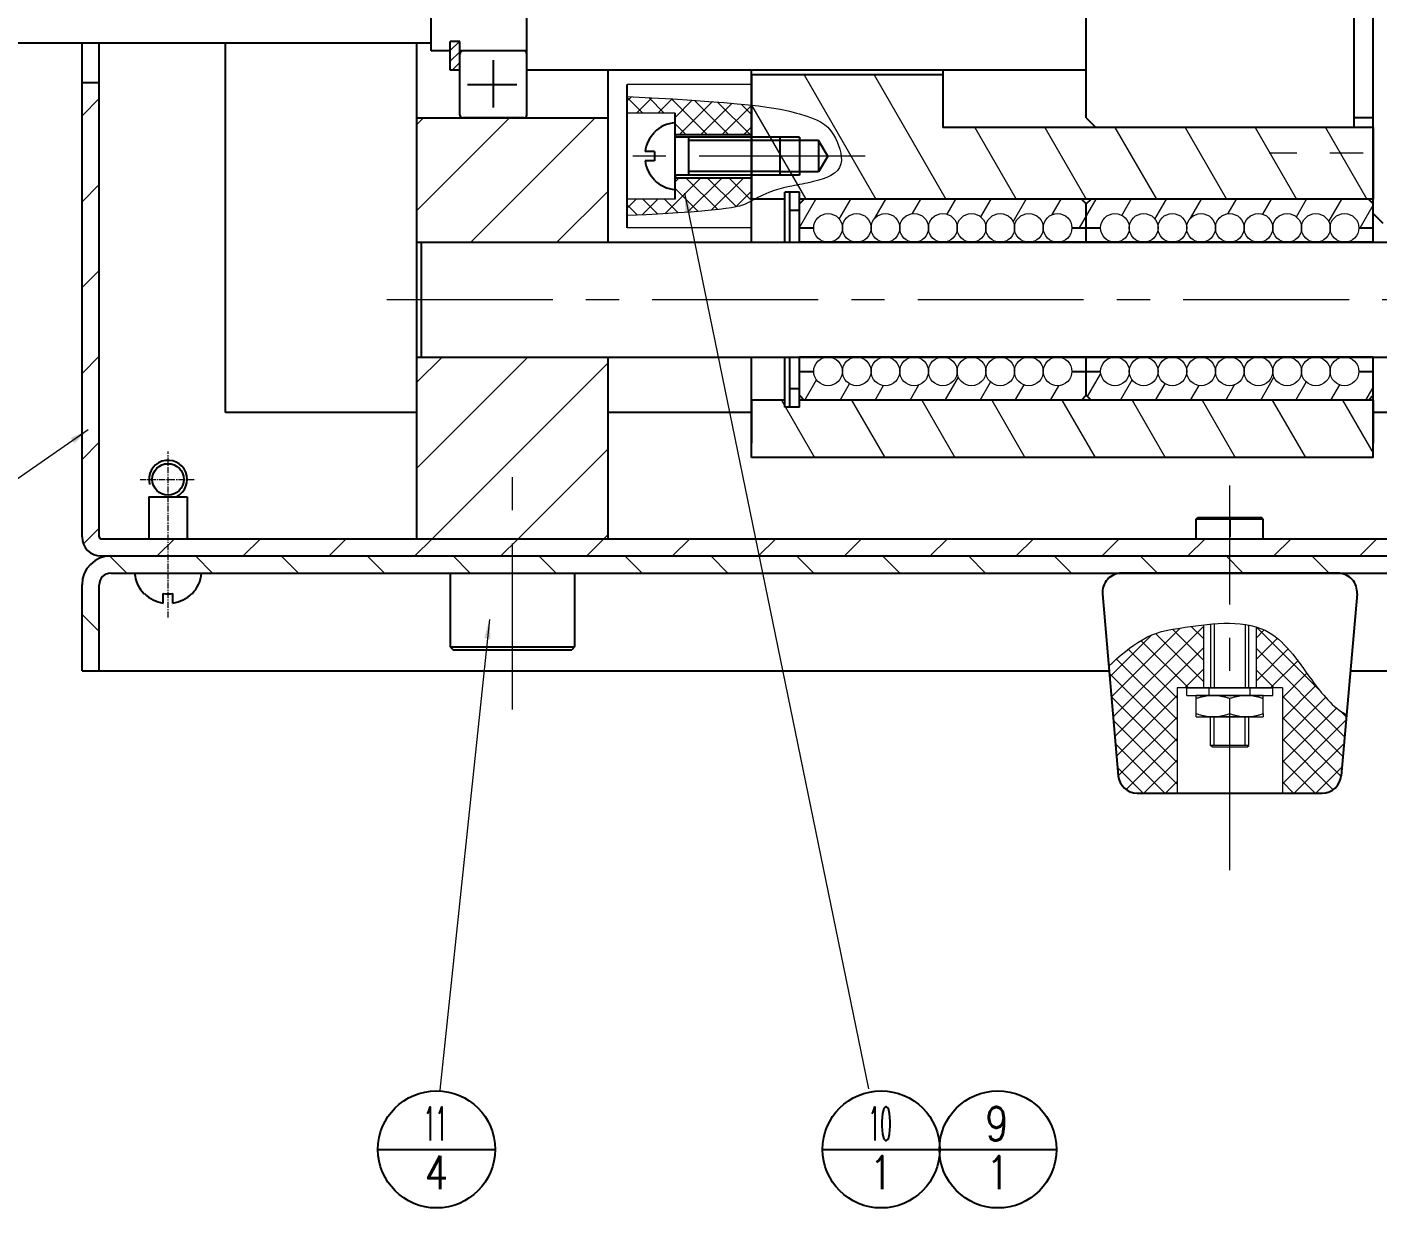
# Model space of a CAD drawing. Header units: millimetres. Extents: x 348 to 7549, y -2121 to -1262.
# Drawn here: x 559 to 700.2, y -1631.3 to -1507.9 of the extents above; entities that cross this region are included whole.
import ezdxf
from ezdxf.enums import TextEntityAlignment as Align

# ---------------------------------------------------------------- set-up
doc = ezdxf.new("R2010")
doc.units = ezdxf.units.MM
doc.header["$LTSCALE"] = 46.255
for name, pattern in [('CENTER', [0.6, 0.375, -0.075, 0.075, -0.075]), ('HIDDEN', [0.2, 0.1, -0.1]), ('HIDDENX2', [0.75, 0.5, -0.25])]:
    doc.linetypes.add(name, pattern=pattern)
doc.layers.get('0').update_dxf_attribs({"linetype": 'CONTINUOUS'})
for name, color, linetype in [('02___PRT_ALL_AXES', 7, 'CONTINUOUS'), ('3_ALL_AXES', 7, 'CONTINUOUS'), ('7_ALL_FEATURES', 7, 'CONTINUOUS'), ('DEFAULT_2', 8, 'HIDDEN')]:
    doc.layers.add(name, color=color, linetype=linetype)
for name, color, linetype, lineweight in [('dim', 82, 'CONTINUOUS', 9), ('中心线', 2, 'CENTER', 13), ('剖面线', 4, 'CONTINUOUS', 13), ('粗实线', 7, 'CONTINUOUS', 20), ('细实线', 20, 'CONTINUOUS', 13), ('虚线', 8, 'HIDDENX2', 13)]:
    doc.layers.add(name, color=color, linetype=linetype, lineweight=lineweight)
doc.styles.add('ROMANC', font='romanc.shx', dxfattribs={"bigfont": 'gbcbig.shx'})
doc.styles.get("Standard").update_dxf_attribs({"font": 'txt', "width": 0.85, "bigfont": 'gbcbig.shx'})
doc.dimstyles.new('YanXiu', dxfattribs={"dimtxt": 2.5, "dimasz": 2.2, "dimexe": 0.66, "dimexo": 0.66, "dimgap": 0.66, "dimtad": 0, "dimtoh": 1, "dimdsep": 46, "dimtxsty": 'ROMANC', "dimcen": 0, "dimclrd": 256, "dimclre": 131, "dimclrt": 42, "dimazin": 2, "dimtfac": 1, "dimtofl": 0, "dimtmove": 0, "dimatfit": 3, "dimfxl": 1, "dimlwd": 5, "dimlwe": 5, "dimarcsym": 0})
pattern_1 = [(45, (-2663.8246, -1387.07), (-4.490128, 4.490128), [])]

msp = doc.modelspace()

# ---------------------------------------------------------------- hatches: boundary and pattern name
at = {"layer": '剖面线'}
h = msp.add_hatch(dxfattribs=at)
h.set_pattern_fill('LINE', color=256, scale=2, angle=45, style=0)
h.set_pattern_definition(pattern_1)
edge = h.paths.add_edge_path()
edge.add_spline(control_points=[(566.69165, -1404.96707), (566.69051, -1404.96718), (566.68783, -1404.96746), (566.68361, -1404.96799), (566.67899, -1404.96868), (566.67436, -1404.96948), (566.66971, -1404.9704), (566.66505, -1404.97143), (566.66038, -1404.97259), (566.65583, -1404.97383), (566.65284, -1404.97473), (566.65139, -1404.97517)], knot_values=[0.253872216, 0.253872216, 0.253872216, 0.253872216, 0.257320241, 0.261952689, 0.266621529, 0.271325905, 0.276064908, 0.280837577, 0.285642898, 0.290479808, 0.295009324, 0.295009324, 0.295009324, 0.295009324], degree=3, periodic=0)
edge.add_arc((566.71077, -1405.16616), 0.2, 90, 107.2690856, ccw=False)
edge.add_line((566.71077, -1404.96616), (789.73113, -1404.96616))
edge.add_line((789.73113, -1404.96616), (789.73113, -1403.16616))
edge.add_line((789.73113, -1403.16616), (566.71077, -1403.16616))
edge.add_arc((566.71077, -1405.16616), 2, 90, 180)
edge.add_line((564.71077, -1405.16616), (564.71077, -1498.66616))
edge.add_line((564.71077, -1498.66616), (566.51077, -1498.66616))
edge.add_line((566.51077, -1498.66616), (566.51077, -1405.01108))
edge = h.paths.add_edge_path()
edge.add_line((566.51077, -1513.66616), (564.71077, -1513.66616))
edge.add_line((564.71077, -1513.66616), (564.71077, -1561.16616))
edge.add_arc((566.71077, -1561.16616), 2, 180, 270)
edge.add_line((566.71077, -1563.16616), (573.71077, -1563.16616))
edge.add_line((573.71077, -1563.16616), (573.71077, -1561.36616))
edge.add_line((573.71077, -1561.36616), (566.55539, -1561.36616))
edge.add_spline(control_points=[(566.51157, -1561.18412), (566.51157, -1561.18412), (566.51171, -1561.18565), (566.51202, -1561.18872), (566.5126, -1561.19331), (566.51329, -1561.19793), (566.51409, -1561.20257), (566.51501, -1561.20722), (566.51604, -1561.21187), (566.51719, -1561.21654), (566.51843, -1561.22105), (566.51931, -1561.224), (566.51974, -1561.2254)], knot_values=[0.017986214, 0.017986214, 0.017986214, 0.017986214, 0.017994779, 0.02259003, 0.027222478, 0.031891319, 0.036595694, 0.041334697, 0.046107366, 0.050912687, 0.055749597, 0.060146177, 0.060146177, 0.060146177, 0.060146177], degree=3, periodic=0)
edge.add_arc((566.71077, -1561.16616), 0.2, 180, 197.2310018, ccw=False)
edge.add_line((566.51077, -1561.16616), (566.51077, -1513.66616))
h.paths.add_polyline_path([(767.71077, -1561.36616), (573.71077, -1561.36616), (573.71077, -1563.16616), (767.71077, -1563.16616)])
h.paths.add_polyline_path([(789.73113, -1561.36616), (767.71077, -1561.36616), (767.71077, -1563.16616), (789.73113, -1563.16616)])
edge = h.paths.add_edge_path()
edge.add_line((801.96338, -1561.36616), (801.96338, -1563.16616))
edge.add_line((801.96338, -1563.16616), (891.09854, -1563.16616))
edge.add_arc((891.09854, -1561.16616), 2, 270, 360)
edge.add_line((893.09854, -1561.16616), (893.09854, -1498.16616))
edge.add_line((893.09854, -1498.16616), (891.29854, -1498.16616))
edge.add_line((891.29854, -1498.16616), (891.29854, -1561.22195))
edge.add_spline(control_points=[(891.25373, -1561.29233), (891.25376, -1561.29229), (891.25487, -1561.29092), (891.25703, -1561.28819), (891.26012, -1561.28406), (891.2631, -1561.27987), (891.26596, -1561.27562), (891.2687, -1561.2713), (891.27132, -1561.26693), (891.27299, -1561.26399), (891.27381, -1561.26251)], knot_values=[0.10052688, 0.10052688, 0.10052688, 0.10052688, 0.100666818, 0.105826766, 0.110978112, 0.116119176, 0.121248294, 0.126363827, 0.131464165, 0.136523979, 0.136523979, 0.136523979, 0.136523979], degree=3, periodic=0)
edge.add_arc((891.09854, -1561.16616), 0.2, 270, 331.20048, ccw=False)
edge.add_line((891.09854, -1561.36616), (801.96338, -1561.36616))
h.paths.add_polyline_path([(893.09854, -1446.66616), (891.29854, -1446.66616), (891.29854, -1478.16616), (893.09854, -1478.16616)])
edge = h.paths.add_edge_path()
edge.add_line((891.09854, -1403.16616), (801.96338, -1403.16616))
edge.add_line((801.96338, -1403.16616), (801.96338, -1404.96616))
edge.add_line((801.96338, -1404.96616), (891.15471, -1404.96616))
edge.add_spline(control_points=[(891.22555, -1405.01166), (891.22523, -1405.0114), (891.22359, -1405.01006), (891.22057, -1405.00767), (891.21645, -1405.00458), (891.21226, -1405.00161), (891.208, -1404.99874), (891.20368, -1404.996), (891.19949, -1404.99348), (891.19672, -1404.99191), (891.19542, -1404.99119)], knot_values=[0.176545427, 0.176545427, 0.176545427, 0.176545427, 0.177767288, 0.182927236, 0.188078582, 0.193219646, 0.198348763, 0.203464297, 0.208564634, 0.21302454, 0.21302454, 0.21302454, 0.21302454], degree=3, periodic=0)
edge.add_arc((891.09854, -1405.16616), 0.2, 0, 61.0286142, ccw=False)
edge.add_line((891.29854, -1405.16616), (891.29854, -1439.66616))
edge.add_line((891.29854, -1439.66616), (893.09854, -1439.66616))
edge.add_line((893.09854, -1439.66616), (893.09854, -1405.16616))
edge.add_arc((891.09854, -1405.16616), 2, 0, 90)
h = msp.add_hatch(dxfattribs=at)
h.set_pattern_fill('LINE', color=256, scale=2, angle=45, style=0)
h.set_pattern_definition(pattern_1)
h.paths.add_polyline_path([(619.71077, -1461.36616), (599.71077, -1461.36616), (599.71077, -1470.36616), (619.71077, -1470.36616)])
h.paths.add_polyline_path([(619.71077, -1482.36616), (599.71077, -1482.36616), (599.71077, -1495.36616), (619.71077, -1495.36616)])
h.paths.add_polyline_path([(619.71077, -1517.36616), (599.71077, -1517.36616), (599.71077, -1530.36616), (619.71077, -1530.36616)])
h.paths.add_polyline_path([(619.71077, -1542.36616), (599.71077, -1542.36616), (599.71077, -1561.36616), (619.71077, -1561.36616)])
h = msp.add_hatch(dxfattribs=at)
h.set_pattern_fill('LINE', color=256, angle=60, style=0)
h.set_pattern_definition([(60, (-2651.3246, -1387.0697), (-2.7496307, 1.5875), [])])
h.paths.add_polyline_path([(669.71077, -1466.36616), (669.21077, -1465.86616), (640.21076, -1465.86616), (639.71077, -1466.36616), (639.71077, -1468.86616), (641.21077, -1468.86616, -1), (644.21077, -1468.86616, -1), (647.21077, -1468.86616, -1), (650.21077, -1468.86616, -1), (653.21077, -1468.86616, -1), (656.21077, -1468.86616, -1), (659.21077, -1468.86616, -1), (662.21077, -1468.86616, -1), (665.21077, -1468.86616, -1), (668.21077, -1468.86616), (669.71077, -1468.86616)])
h.paths.add_polyline_path([(699.71077, -1466.36616), (699.21077, -1465.86616), (670.21076, -1465.86616), (669.71077, -1466.36616), (669.71077, -1468.86616), (671.21077, -1468.86616, -1), (674.21077, -1468.86616, -1), (677.21077, -1468.86616, -1), (680.21077, -1468.86616, -1), (683.21077, -1468.86616, -1), (686.21077, -1468.86616, -1), (689.21077, -1468.86616, -1), (692.21077, -1468.86616, -1), (695.21077, -1468.86616, -1), (698.21077, -1468.86616), (699.71077, -1468.86616)])
h.paths.add_polyline_path([(669.71077, -1483.86616), (668.21077, -1483.86616, -1), (665.21077, -1483.86616, -1), (662.21077, -1483.86616, -1), (659.21077, -1483.86616, -1), (656.21077, -1483.86616, -1), (653.21077, -1483.86616, -1), (650.21077, -1483.86616, -1), (647.21077, -1483.86616, -1), (644.21077, -1483.86616, -1), (641.21077, -1483.86616), (639.71077, -1483.86616), (639.71077, -1486.36616), (640.21076, -1486.86616), (669.21077, -1486.86616), (669.71077, -1486.36616)])
h.paths.add_polyline_path([(699.71077, -1485.36617), (699.71077, -1483.86616), (698.21077, -1483.86616, -1), (695.21077, -1483.86616, -1), (692.21077, -1483.86616, -1), (689.21077, -1483.86616, -1), (686.21077, -1483.86616, -1), (683.21077, -1483.86616, -1), (680.21077, -1483.86616, -1), (677.21077, -1483.86616, -1), (674.21077, -1483.86616, -1), (671.21077, -1483.86616), (669.71077, -1483.86616), (669.71077, -1486.36616), (670.21076, -1486.86616), (699.21077, -1486.86616), (699.71077, -1486.36616)])
h.paths.add_polyline_path([(669.71077, -1526.36616), (669.21077, -1525.86616), (640.21076, -1525.86616), (639.71077, -1526.36616), (639.71077, -1528.86616), (641.21077, -1528.86616, -1), (644.21077, -1528.86616, -1), (647.21077, -1528.86616, -1), (650.21077, -1528.86616, -1), (653.21077, -1528.86616, -1), (656.21077, -1528.86616, -1), (659.21077, -1528.86616, -1), (662.21077, -1528.86616, -1), (665.21077, -1528.86616, -1), (668.21077, -1528.86616), (669.71077, -1528.86616)])
h.paths.add_polyline_path([(699.71077, -1526.36616), (699.21077, -1525.86616), (670.21076, -1525.86616), (669.71077, -1526.36616), (669.71077, -1528.86616), (671.21077, -1528.86616, -1), (674.21077, -1528.86616, -1), (677.21077, -1528.86616, -1), (680.21077, -1528.86616, -1), (683.21077, -1528.86616, -1), (686.21077, -1528.86616, -1), (689.21077, -1528.86616, -1), (692.21077, -1528.86616, -1), (695.21077, -1528.86616, -1), (698.21077, -1528.86616), (699.71077, -1528.86616)])
h.paths.add_polyline_path([(669.71077, -1543.86616), (668.21077, -1543.86616, -1), (665.21077, -1543.86616, -1), (662.21077, -1543.86616, -1), (659.21077, -1543.86616, -1), (656.21077, -1543.86616, -1), (653.21077, -1543.86616, -1), (650.21077, -1543.86616, -1), (647.21077, -1543.86616, -1), (644.21077, -1543.86616, -1), (641.21077, -1543.86616), (639.71077, -1543.86616), (639.71077, -1546.36616), (640.21076, -1546.86616), (669.21077, -1546.86616), (669.71077, -1546.36616)])
h.paths.add_polyline_path([(699.71077, -1543.86616), (698.21077, -1543.86616, -1), (695.21077, -1543.86616, -1), (692.21077, -1543.86616, -1), (689.21077, -1543.86616, -1), (686.21077, -1543.86616, -1), (683.21077, -1543.86616, -1), (680.21077, -1543.86616, -1), (677.21077, -1543.86616, -1), (674.21077, -1543.86616, -1), (671.21077, -1543.86616), (669.71077, -1543.86616), (669.71077, -1546.36616), (670.21076, -1546.86616), (699.21077, -1546.86616), (699.71077, -1546.36616)])
h = msp.add_hatch(dxfattribs=at)
h.set_pattern_fill('LINE', color=256, scale=0.25, angle=45, style=0)
h.set_pattern_definition([(45, (-2665.82456, -1387.06975), (-0.561266, 0.561266), [])])
h.paths.add_polyline_path([(603.21077, -1503.36616), (604.21077, -1503.36616), (604.21077, -1500.36616), (603.21077, -1500.36616)])
h.paths.add_polyline_path([(604.21077, -1509.36616), (603.21077, -1509.36616), (603.21077, -1512.36616), (604.21077, -1512.36616)])
h = msp.add_hatch(dxfattribs=at)
h.set_pattern_fill('NET', color=256, scale=0.5, angle=45, style=0)
edge = h.paths.add_edge_path()
edge.add_spline(control_points=[(634.71077, -1516.0351), (632.13238, -1515.75095), (628.14954, -1515.44689), (621.71077, -1515.13486)], knot_values=[2.290387866, 2.290387866, 2.290387866, 2.290387866, 4.406960638, 4.406960638, 4.406960638, 4.406960638], degree=3, periodic=0)
edge.add_line((621.71077, -1515.13486), (621.71077, -1516.86616))
edge.add_line((621.71077, -1516.86616), (626.71077, -1516.86616))
edge.add_line((626.71077, -1516.86616), (626.71077, -1519.11616))
edge.add_line((626.71077, -1519.11616), (634.71077, -1519.11616))
edge.add_line((634.71077, -1519.11616), (634.71077, -1516.0351))
edge = h.paths.add_edge_path()
edge.add_line((634.71077, -1523.61616), (626.72613, -1523.61616))
edge.add_line((626.72613, -1523.61616), (626.71077, -1523.63152))
edge.add_line((626.71077, -1523.63152), (626.71077, -1525.86616))
edge.add_line((626.71077, -1525.86616), (621.71077, -1525.86616))
edge.add_line((621.71077, -1525.86616), (621.71077, -1527.58152))
edge.add_spline(control_points=[(621.71077, -1527.58152), (632.93681, -1527.08716), (633.85071, -1526.51974), (634.63093, -1526.0849), (634.71077, -1526.04102)], knot_values=[26.426511197, 26.426511197, 26.426511197, 26.426511197, 27.555206296, 27.686366845, 27.686366845, 27.686366845, 27.686366845], degree=3, periodic=0)
edge.add_line((634.71077, -1526.04102), (634.71077, -1523.61616))
h = msp.add_hatch(dxfattribs=at)
h.set_pattern_fill('LINE', color=256, scale=2, angle=315, style=0)
h.set_pattern_definition([(315, (-2617.281, -1413.6385), (4.490128, 4.490128), [])])
h.paths.add_polyline_path([(789.73113, -1563.16616), (567.71077, -1563.16616, 0.414213562), (564.71077, -1566.16616), (564.71077, -1575.16616), (566.51077, -1575.16616), (566.51077, -1566.16616, -0.414213562), (567.71077, -1564.96616), (789.73113, -1564.96616)])
h = msp.add_hatch(dxfattribs=at)
h.set_pattern_fill('NET', color=256, scale=0.5, angle=45, style=0)
h.set_pattern_definition([(45, (-2663.8246, -1387.0697), (-1.122532, 1.122532), []), (135, (-2663.8246, -1387.0697), (-1.122532, -1.122532), [])])
edge = h.paths.add_edge_path()
edge.add_spline(control_points=[(681.96077, -1570.36362), (681.11786, -1570.4601), (678.85949, -1570.80414), (676.14481, -1571.21267), (673.1878, -1573.59581), (672.05678, -1574.69536)], knot_values=[7.372168118, 7.372168118, 7.372168118, 7.372168118, 9.793278137, 13.995966974, 17.04122927, 17.04122927, 17.04122927, 17.04122927], degree=3, periodic=0)
edge.add_line((672.05678, -1574.69536), (673.05192, -1586.13942))
edge.add_arc((675.0444, -1585.96616), 2, 184.9697407, 270)
edge.add_line((675.0444, -1587.96616), (679.21077, -1587.96616))
edge.add_line((679.21077, -1587.96616), (679.21077, -1576.96616))
edge.add_line((679.21077, -1576.96616), (681.96077, -1576.96616))
edge.add_line((681.96077, -1576.96616), (681.96077, -1570.36362))
edge = h.paths.add_edge_path()
edge.add_spline(control_points=[(696.9244, -1579.75941), (695.5224, -1579.0428), (692.63753, -1575.44564), (690.20649, -1571.59343), (687.78902, -1570.67237), (687.46077, -1570.57416)], knot_values=[22.438540264, 22.438540264, 22.438540264, 22.438540264, 27.327363404, 34.444068535, 35.514411348, 35.514411348, 35.514411348, 35.514411348], degree=3, periodic=0)
edge.add_line((687.46077, -1570.57416), (687.46077, -1576.96616))
edge.add_line((687.46077, -1576.96616), (689.21077, -1576.96616))
edge.add_line((689.21077, -1576.96616), (690.21077, -1576.96616))
edge.add_line((690.21077, -1576.96616), (690.21077, -1587.96616))
edge.add_line((690.21077, -1587.96616), (694.37713, -1587.96616))
edge.add_arc((694.37713, -1585.96616), 2, 270, 355.0302593)
edge.add_line((696.36961, -1586.13942), (696.9244, -1579.75941))

# ---------------------------------------------------------------- linework, layer by layer
at = {"color": 7, "linetype": 'Continuous'}
for p, q in [((699.71077, -1526.36616), (699.71077, -1485.36617)), ((697.71077, -1518.36616), (697.71077, -1494.36616)), ((611.21077, -1517.06616), (611.21077, -1495.66616)), ((669.71077, -1517.36616), (669.71077, -1495.36616)), ((601.21077, -1510.36616), (601.21077, -1502.36616)), ((601.21077, -1509.56616), (543.21077, -1509.56616)), ((601.21077, -1509.56616), (545.21077, -1509.56616)), ((564.71077, -1561.16616), (564.71077, -1509.56616)), ((566.51077, -1561.16616), (566.51077, -1509.56616)), ((579.71077, -1548.16616), (579.71077, -1509.56616)), ((599.71077, -1561.36616), (599.71077, -1509.56616)), ((603.21077, -1512.36616), (603.21077, -1509.36616)), ((604.21077, -1509.36616), (603.21077, -1509.36616)), ((603.21077, -1512.36616), (603.21077, -1509.36616)), ((604.21077, -1509.36616), (603.21077, -1509.36616)), ((604.21077, -1512.36616), (604.21077, -1509.36616)), ((604.21077, -1517.06616), (604.21077, -1509.36616)), ((603.21077, -1510.36616), (601.21077, -1510.36616)), ((604.21077, -1510.36616), (604.21077, -1510.16616)), ((611.21077, -1510.36616), (604.21077, -1510.36616)), ((611.21077, -1510.36616), (604.21077, -1510.36616)), ((604.21077, -1512.88616), (604.21077, -1510.66616)), ((610.91077, -1510.36616), (604.51077, -1510.36616)), ((607.71077, -1511.3387), (607.71077, -1516.27087)), ((611.21077, -1512.36616), (611.21077, -1510.36616)), ((611.21077, -1512.88616), (611.21077, -1510.66616)), ((604.21077, -1512.36616), (603.21077, -1512.36616)), ((604.21077, -1512.36616), (603.21077, -1512.36616)), ((669.71077, -1512.36616), (611.21077, -1512.36616)), ((657.21077, -1512.36616), (613.21077, -1512.36616)), ((619.71077, -1530.36616), (619.71077, -1512.36616)), ((634.71077, -1530.36616), (634.71077, -1512.36616)), ((654.71077, -1512.36616), (654.71077, -1518.36616)), ((564.71077, -1561.16616), (564.71077, -1513.66616)), ((564.71077, -1513.66616), (566.51077, -1513.66616)), ((564.71077, -1513.66616), (566.51077, -1513.66616)), ((566.51077, -1561.16616), (566.51077, -1513.66616)), ((605.03232, -1513.86616), (610.17971, -1513.86616)), ((621.71077, -1528.86616), (621.71077, -1513.86616)), ((634.71077, -1512.86616), (634.71077, -1525.86616)), ((654.71077, -1512.86616), (634.71077, -1512.86616)), ((654.71077, -1512.86616), (634.71077, -1512.86616)), ((654.71077, -1512.86616), (654.71077, -1518.36616)), ((604.21077, -1517.06616), (604.21077, -1514.84616)), ((611.21077, -1517.06616), (611.21077, -1514.84616)), ((626.71077, -1525.86616), (626.71077, -1516.86616)), ((599.71077, -1530.36616), (599.71077, -1517.36616)), ((599.71077, -1517.36616), (619.71077, -1517.36616)), ((599.71077, -1517.36616), (619.71077, -1517.36616)), ((610.91077, -1517.36616), (604.51077, -1517.36616)), ((619.71077, -1530.36616), (619.71077, -1517.36616)), ((699.71077, -1518.36616), (654.71077, -1518.36616)), ((699.71077, -1518.36616), (654.71077, -1518.36616)), ((669.71077, -1517.36616), (670.71076, -1518.36616)), ((669.71077, -1517.36616), (670.71076, -1518.36616)), ((697.71077, -1518.36616), (670.71076, -1518.36616)), ((699.71077, -1517.36616), (697.71077, -1517.36616)), ((699.71077, -1517.36616), (697.71077, -1517.36616)), ((699.71077, -1518.36616), (699.71077, -1525.86616)), ((626.71077, -1519.11616), (631.21077, -1519.11616)), ((626.71077, -1519.11616), (634.71077, -1519.11616)), ((636.71077, -1519.36616), (626.91077, -1519.36616)), ((637.71077, -1519.36616), (626.91077, -1519.36616)), ((628.11077, -1519.36616), (628.11077, -1523.36616)), ((637.71077, -1523.36616), (637.71077, -1519.36616)), ((641.71077, -1519.71616), (637.71077, -1519.71616)), ((641.71077, -1519.71616), (637.71077, -1519.71616)), ((639.71077, -1519.36616), (639.71077, -1523.36616)), ((642.70219, -1521.36616), (641.71077, -1519.71616)), ((641.71077, -1519.71616), (641.71077, -1523.01616)), ((642.70219, -1521.36616), (641.71077, -1519.71616)), ((642.70219, -1521.36616), (641.71077, -1523.01616)), ((642.70219, -1521.36616), (641.71077, -1523.01616)), ((626.71077, -1523.61616), (631.21077, -1523.61616)), ((626.71077, -1523.61616), (634.71077, -1523.61616)), ((636.71077, -1523.36616), (626.91077, -1523.36616)), ((637.71077, -1523.36616), (626.91077, -1523.36616)), ((641.71077, -1523.01616), (637.71077, -1523.01616)), ((641.71077, -1523.01616), (637.71077, -1523.01616)), ((639.71077, -1525.11616), (638.21077, -1525.11616)), ((638.21077, -1525.86616), (638.21077, -1525.11616)), ((638.21077, -1530.36616), (638.21077, -1525.11616)), ((639.71077, -1525.11616), (638.21077, -1525.11616)), ((638.71077, -1527.03543), (638.71077, -1525.11616)), ((639.71077, -1525.11616), (638.71077, -1525.11616)), ((638.71077, -1530.36616), (638.71077, -1525.11616)), ((639.71077, -1527.03543), (639.71077, -1525.11616)), ((639.71077, -1525.86616), (639.71077, -1525.11616)), ((639.71077, -1530.36616), (639.71077, -1525.11616)), ((638.21077, -1525.86616), (634.71077, -1525.86616)), ((638.21077, -1525.86616), (634.71077, -1525.86616)), ((639.71077, -1526.36616), (640.21076, -1525.86616)), ((699.71077, -1525.86616), (639.71077, -1525.86616)), ((639.71077, -1526.36616), (640.21076, -1525.86616)), ((699.71077, -1525.86616), (639.71077, -1525.86616)), ((639.71077, -1530.36616), (639.71077, -1526.36616)), ((639.71077, -1530.36616), (639.71077, -1526.36616)), ((669.21077, -1525.86616), (640.21076, -1525.86616)), ((669.71077, -1526.36616), (669.21077, -1525.86616)), ((669.71077, -1526.36616), (669.21077, -1525.86616)), ((669.71077, -1526.36616), (670.21076, -1525.86616)), ((669.71077, -1526.36616), (670.21076, -1525.86616)), ((669.71077, -1530.36616), (669.71077, -1526.36616)), ((669.71077, -1530.36616), (669.71077, -1526.36616)), ((669.71077, -1530.36616), (669.71077, -1526.36616)), ((699.21077, -1525.86616), (670.21076, -1525.86616)), ((699.71077, -1526.36616), (699.21077, -1525.86616)), ((699.71077, -1526.36616), (699.21077, -1525.86616)), ((699.71077, -1530.36616), (699.71077, -1526.36616)), ((639.71077, -1527.03543), (638.71077, -1527.03543)), ((639.71077, -1527.03543), (638.71077, -1527.03543)), ((699.71077, -1527.36615), (700.71078, -1528.36616)), ((699.71077, -1527.36615), (700.71078, -1528.36616)), ((639.71077, -1528.86616), (641.21077, -1528.86616)), ((668.21077, -1528.86616), (671.21077, -1528.86616)), ((698.21077, -1528.86616), (699.71077, -1528.86616)), ((599.71077, -1530.36616), (619.71077, -1530.36616)), ((599.71077, -1530.36616), (789.73113, -1530.36616)), ((600.21077, -1542.36616), (600.21077, -1530.36616)), ((600.21077, -1530.36616), (789.73113, -1530.36616)), ((600.21077, -1542.36616), (600.21077, -1530.36616)), ((669.71077, -1530.36616), (639.71077, -1530.36616)), ((699.71077, -1530.36616), (669.71077, -1530.36616)), ((599.71077, -1561.36616), (599.71077, -1542.36616)), ((599.71077, -1542.36616), (619.71077, -1542.36616)), ((599.71077, -1542.36616), (789.73113, -1542.36616)), ((600.21077, -1542.36616), (789.73113, -1542.36616)), ((619.71077, -1561.36616), (619.71077, -1542.36616)), ((619.71077, -1561.36616), (619.71077, -1542.36616)), ((634.71077, -1552.86616), (634.71077, -1542.36616)), ((638.21077, -1547.61616), (638.21077, -1542.36616)), ((638.71077, -1547.61616), (638.71077, -1542.36616)), ((639.71077, -1546.36616), (639.71077, -1542.36616)), ((669.71077, -1542.36616), (639.71077, -1542.36616)), ((639.71077, -1546.36616), (639.71077, -1542.36616)), ((639.71077, -1547.61616), (639.71077, -1542.36616)), ((669.71077, -1546.36616), (669.71077, -1542.36616)), ((669.71077, -1546.36616), (669.71077, -1542.36616)), ((699.71077, -1542.36616), (669.71077, -1542.36616)), ((669.71077, -1546.36616), (669.71077, -1542.36616)), ((699.71077, -1546.36616), (699.71077, -1542.36616)), ((699.71077, -1552.86616), (699.71077, -1542.36616)), ((639.71077, -1543.86616), (641.21077, -1543.86616)), ((668.21077, -1543.86616), (671.21077, -1543.86616)), ((698.21077, -1543.86616), (699.71077, -1543.86616)), ((638.71077, -1547.61616), (638.71077, -1545.69689)), ((639.71077, -1545.69689), (638.71077, -1545.69689)), ((639.71077, -1545.69689), (638.71077, -1545.69689)), ((639.71077, -1547.61616), (639.71077, -1545.69689)), ((639.71077, -1546.36616), (640.21076, -1546.86616)), ((639.71077, -1546.36616), (640.21076, -1546.86616)), ((669.71077, -1546.36616), (669.21077, -1546.86616)), ((669.71077, -1546.36616), (669.21077, -1546.86616)), ((669.71077, -1546.36616), (670.21076, -1546.86616)), ((669.71077, -1546.36616), (670.21076, -1546.86616)), ((699.71077, -1546.36616), (699.21077, -1546.86616)), ((699.71077, -1546.36616), (699.21077, -1546.86616)), ((634.71077, -1546.86616), (634.71077, -1551.36616)), ((638.21077, -1546.86616), (634.71077, -1546.86616)), ((638.21077, -1546.86616), (634.71077, -1546.86616)), ((638.21077, -1547.61616), (638.21077, -1546.86616)), ((639.71077, -1547.61616), (638.21077, -1547.61616)), ((639.71077, -1547.61616), (638.21077, -1547.61616)), ((639.71077, -1547.61616), (638.71077, -1547.61616)), ((699.71077, -1546.86616), (639.71077, -1546.86616)), ((699.71077, -1546.86616), (639.71077, -1546.86616)), ((639.71077, -1547.61616), (639.71077, -1546.86616)), ((669.21077, -1546.86616), (640.21076, -1546.86616)), ((699.21077, -1546.86616), (670.21076, -1546.86616)), ((699.71077, -1546.86616), (699.71077, -1551.36616)), ((599.71077, -1548.16616), (579.71077, -1548.16616)), ((634.71077, -1548.16616), (619.71077, -1548.16616)), ((789.73113, -1548.16616), (699.71077, -1548.16616)), ((699.71077, -1552.86616), (634.71077, -1552.86616)), ((699.71077, -1552.86616), (634.71077, -1552.86616)), ((566.71077, -1561.36616), (789.73113, -1561.36616)), ((566.71077, -1561.36616), (789.73113, -1561.36616)), ((599.71077, -1561.36616), (619.71077, -1561.36616)), ((566.71077, -1563.16616), (789.73113, -1563.16616)), ((566.71077, -1563.16616), (789.73113, -1563.16616)), ((567.71077, -1563.16616), (789.73113, -1563.16616)), ((567.71077, -1564.96616), (789.73113, -1564.96616)), ((567.71077, -1564.96616), (789.73113, -1564.96616)), ((696.02931, -1564.96616), (673.39223, -1564.96616)), ((564.71077, -1575.16616), (564.71077, -1566.16616)), ((564.71077, -1575.16616), (564.71077, -1566.16616)), ((566.51077, -1575.16616), (566.51077, -1566.16616)), ((566.51077, -1575.16616), (566.51077, -1566.16616)), ((564.71077, -1575.16616), (566.51077, -1575.16616)), ((564.71077, -1575.16616), (672.09772, -1575.16616)), ((697.32381, -1575.16616), (789.73113, -1575.16616)), ((675.0444, -1587.96616), (694.37713, -1587.96616)), ((675.0444, -1587.96616), (694.37713, -1587.96616)), ((675.0444, -1587.96616), (694.37713, -1587.96616))]:
    msp.add_line(p, q, dxfattribs=at)
at = {"color": 2, "linetype": 'Continuous'}
for p, q in [((637.71077, -1519.74516), (628.11077, -1519.74516)), ((639.71077, -1519.36616), (637.71077, -1519.36616)), ((637.71077, -1522.98716), (628.11077, -1522.98716)), ((639.71077, -1523.36616), (637.71077, -1523.36616)), ((595.65582, -1625.20745), (607.90213, -1625.20745)), ((642.14335, -1625.20745), (654.38965, -1625.20745)), ((654.35399, -1625.20745), (666.60029, -1625.20745))]:
    msp.add_line(p, q, dxfattribs=at)
for centre in [(601.77898, -1625.20745), (648.2665, -1625.20745), (660.47714, -1625.20745)]:
    msp.add_circle(centre, 6.12315, dxfattribs=at)
at = {"color": 7, "linetype": 'Continuous'}
for centre, radius, start, end in [((604.51077, -1510.66616), 0.3, 90, 180), ((610.91077, -1510.66616), 0.3, 0, 90), ((604.51077, -1517.06616), 0.3, 180, 270), ((610.91077, -1517.06616), 0.3, 270, 360), ((627.02483, -1521.36616), 3.51406, 95.1275404, 134.6488366), ((626.91077, -1519.16616), 0.2, 180, 270), ((627.02483, -1521.36616), 3.51406, 225.3511634, 264.8724596), ((626.91077, -1523.56616), 0.2, 90, 180), ((566.71077, -1561.16616), 2, 180, 270), ((566.71077, -1561.16616), 0.2, 180, 270), ((567.71077, -1566.16616), 3, 90, 180), ((567.71077, -1566.16616), 1.2, 90, 180), ((673.39223, -1566.96616), 2, 90, 184.9697407), ((696.02931, -1566.96616), 2, 355.0302593, 90), ((675.0444, -1585.96616), 2, 184.9697407, 270), ((675.0444, -1585.96616), 2, 184.9697407, 270), ((694.37713, -1585.96616), 2, 270, 355.0302593), ((694.37713, -1585.96616), 2, 270, 355.0302593)]:
    msp.add_arc(centre, radius, start, end, dxfattribs=at)
at = {"color": 2, "linetype": 'Continuous'}
msp.add_arc((573.71077, -1555.16616), 2, 295.8293523, 195, dxfattribs=at)
at = {"color": 7, "linetype": 'Continuous', "start_tangent": (0, -1), "end_tangent": (1, 0)}
msp.add_spline([(566.51077, -1561.16616), (566.51081, -1561.1706), (566.51096, -1561.17507), (566.51122, -1561.17959), (566.51157, -1561.18413), (566.51204, -1561.1887), (566.51262, -1561.1933), (566.5133, -1561.19792), (566.5141, -1561.20255), (566.51502, -1561.2072), (566.51606, -1561.21186), (566.51721, -1561.21652), (566.51849, -1561.22119), (566.51988, -1561.22585), (566.5214, -1561.23051), (566.52304, -1561.23515), (566.52481, -1561.23978), (566.5267, -1561.24438), (566.52871, -1561.24896), (566.53085, -1561.25351), (566.53311, -1561.25802), (566.53549, -1561.26249), (566.538, -1561.26691), (566.54062, -1561.27128), (566.54337, -1561.2756), (566.54623, -1561.27986), (566.5492, -1561.28405), (566.55229, -1561.28817), (566.55549, -1561.29222), (566.5588, -1561.29619), (566.56222, -1561.30007), (566.56573, -1561.30387), (566.56934, -1561.30758), (566.57305, -1561.31119), (566.57685, -1561.31471), (566.58074, -1561.31812), (566.58471, -1561.32143), (566.58875, -1561.32463), (566.59288, -1561.32772), (566.59707, -1561.3307), (566.60132, -1561.33356), (566.60564, -1561.3363), (566.61001, -1561.33893), (566.61444, -1561.34143), (566.61891, -1561.34382), (566.62342, -1561.34608), (566.62796, -1561.34821), (566.63254, -1561.35023), (566.63715, -1561.35212), (566.64177, -1561.35388), (566.64642, -1561.35552), (566.65107, -1561.35704), (566.65573, -1561.35844), (566.6604, -1561.35971), (566.66506, -1561.36087), (566.66972, -1561.3619), (566.67437, -1561.36282), (566.67901, -1561.36362), (566.68363, -1561.36431), (566.68822, -1561.36488), (566.69279, -1561.36535), (566.69734, -1561.36571), (566.70185, -1561.36596), (566.70633, -1561.36611), (566.71077, -1561.36616)], degree=3, dxfattribs=at)
at = {"layer": '02___PRT_ALL_AXES', "color": 7, "linetype": 'Continuous'}
for p, q in [((671.39974, -1567.13942), (673.05192, -1586.13942)), ((671.39974, -1567.13942), (673.05192, -1586.13942)), ((698.02179, -1567.13942), (696.36961, -1586.13942)), ((698.02179, -1567.13942), (696.36961, -1586.13942))]:
    msp.add_line(p, q, dxfattribs=at)
msp.add_circle((573.71077, -1555.16616), 1.65, dxfattribs=at)
at = {"layer": '3_ALL_AXES', "color": 7, "linetype": 'Continuous'}
for p, q in [((571.71077, -1556.96616), (571.71077, -1561.36616)), ((571.71077, -1556.96616), (575.71077, -1556.96616)), ((575.71077, -1556.96616), (575.71077, -1561.36616)), ((681.21077, -1561.36616), (681.21077, -1559.31616)), ((688.21077, -1561.36616), (688.21077, -1559.31616)), ((603.21077, -1564.96616), (603.21077, -1572.66616)), ((616.21077, -1564.96616), (616.21077, -1572.66616))]:
    msp.add_line(p, q, dxfattribs=at)
for start, end in [(185.1275404, 224.6488364), (315.3511634, 354.8724596)]:
    msp.add_arc((573.71077, -1564.6521), 3.51406, start, end, dxfattribs=at)
at = {"layer": '7_ALL_FEATURES', "color": 7, "linetype": 'Continuous'}
for p, q in [((624.58041, -1520.86616), (623.58264, -1520.86616)), ((624.58041, -1521.86616), (623.58264, -1521.86616)), ((681.21077, -1559.31616), (681.36077, -1559.16616)), ((681.21077, -1559.31616), (681.36077, -1559.16616)), ((688.21077, -1559.31616), (681.21077, -1559.31616)), ((688.21077, -1559.31616), (681.21077, -1559.31616)), ((688.06077, -1559.16616), (681.36077, -1559.16616)), ((688.06077, -1559.16616), (681.36077, -1559.16616)), ((688.21077, -1559.31616), (688.06077, -1559.16616)), ((688.21077, -1559.31616), (688.06077, -1559.16616)), ((571.21077, -1567.12164), (571.2362, -1567.09651)), ((573.21077, -1568.09428), (573.21077, -1567.09651)), ((574.21077, -1568.09428), (574.21077, -1567.09651)), ((576.18533, -1567.09651), (576.21077, -1567.12164)), ((603.21077, -1572.66616), (603.51077, -1572.96616)), ((603.21077, -1572.66616), (616.21077, -1572.66616)), ((603.51077, -1572.96616), (615.91077, -1572.96616)), ((616.21077, -1572.66616), (615.91077, -1572.96616))]:
    msp.add_line(p, q, dxfattribs=at)
for centre, radius, start, end in [((627.02483, -1521.36616), 3.47831, 134.6488366, 171.7352146), ((629.54135, -1521.36616), 4.98608, 174.2447476, 185.7552524), ((627.02483, -1521.36616), 3.47831, 188.2647854, 225.3511634), ((573.71077, -1564.6521), 3.47831, 224.6488366, 261.7352146), ((573.71077, -1562.13557), 4.98608, 264.2447476, 275.7552524), ((573.71077, -1564.6521), 3.47831, 278.2647854, 315.3511634)]:
    msp.add_arc(centre, radius, start, end, dxfattribs=at)
at = {"layer": 'DEFAULT_2', "color": 8, "linetype": 'HIDDEN'}
msp.add_line((684.71077, -1559.16616), (684.71077, -1561.16616), dxfattribs=at)
at = {"layer": '中心线'}
for p, q in [((719.47577, -1521.06616), (688.81823, -1521.06616)), ((646.58155, -1521.36616), (620.39251, -1521.36616)), ((596.58453, -1536.36616), (860.47793, -1536.36616)), ((609.71077, -1579.19976), (609.71077, -1553.55778)), ((684.71077, -1596.00622), (684.71077, -1555.81134))]:
    msp.add_line(p, q, dxfattribs=at)
at = {"layer": '中心线', "ltscale": 0.036243}
for p, q in [((573.71077, -1569.59707), (573.71077, -1552.24885)), ((570.78105, -1555.16616), (576.58256, -1555.16616))]:
    msp.add_line(p, q, dxfattribs=at)
at = {"layer": '剖面线'}
for p, q in [((640.20499, -1512.86616), (647.71054, -1525.86616)), ((647.53734, -1512.86616), (655.04289, -1525.86616)), ((634.71077, -1516.04988), (640.3782, -1525.86616)), ((658.04511, -1518.36616), (662.37524, -1525.86616)), ((665.37746, -1518.36616), (669.70759, -1525.86616)), ((672.70981, -1518.36616), (677.03994, -1525.86616)), ((680.04216, -1518.36616), (684.37229, -1525.86616)), ((687.37451, -1518.36616), (691.70464, -1525.86616)), ((694.70686, -1518.36616), (699.03698, -1525.86616)), ((626.71077, -1523.63152), (626.72613, -1523.61616)), ((637.83786, -1546.86616), (638.21077, -1547.51206)), ((638.27087, -1547.61616), (641.30196, -1552.86616)), ((645.1702, -1546.86616), (648.63431, -1552.86616)), ((652.50255, -1546.86616), (655.96665, -1552.86616)), ((659.8349, -1546.86616), (663.299, -1552.86616)), ((667.16725, -1546.86616), (670.63135, -1552.86616)), ((674.4996, -1546.86616), (677.9637, -1552.86616)), ((681.83195, -1546.86616), (685.29605, -1552.86616)), ((689.16429, -1546.86616), (692.6284, -1552.86616)), ((696.49664, -1546.86616), (699.71077, -1552.43318))]:
    msp.add_line(p, q, dxfattribs=at)
at = {"layer": '粗实线'}
for p, q in [((634.71077, -1513.86616), (621.71077, -1513.86616)), ((626.71077, -1516.86616), (621.71077, -1516.86616)), ((626.71077, -1525.86616), (621.71077, -1525.86616)), ((634.71077, -1528.86616), (621.71077, -1528.86616)), ((681.96077, -1570.36362), (681.96077, -1576.96616)), ((682.71077, -1570.28682), (682.71077, -1576.96616)), ((686.71077, -1576.96616), (686.71077, -1570.39083)), ((687.46077, -1570.57416), (687.46077, -1576.96616)), ((679.21077, -1576.96616), (679.21077, -1587.96616)), ((690.21077, -1576.96616), (679.21077, -1576.96616)), ((680.21077, -1577.76616), (680.21077, -1576.96616)), ((680.21077, -1576.96616), (689.21077, -1576.96616)), ((682.56077, -1577.76616), (682.56077, -1576.96616)), ((686.86077, -1577.76616), (686.86077, -1576.96616)), ((689.21077, -1577.76616), (689.21077, -1576.96616)), ((690.21077, -1576.96616), (690.21077, -1587.96616)), ((680.21077, -1577.76616), (689.21077, -1577.76616)), ((688.21077, -1577.76616), (681.21077, -1577.76616)), ((681.21077, -1579.65355), (681.21077, -1577.76616)), ((684.71077, -1579.65355), (684.71077, -1578.07877)), ((688.21077, -1579.65355), (688.21077, -1577.76616)), ((681.21077, -1579.96616), (681.21077, -1579.65355)), ((681.21077, -1579.96616), (688.21077, -1579.96616)), ((686.71077, -1579.96616), (682.71077, -1579.96616)), ((682.71077, -1582.96616), (682.71077, -1579.96616)), ((686.71077, -1582.96616), (686.71077, -1579.96616)), ((688.21077, -1579.65355), (688.21077, -1579.96616)), ((686.71077, -1582.96616), (682.71077, -1582.96616)), ((686.71077, -1582.96616), (682.71077, -1582.96616)), ((682.91077, -1583.16616), (682.71077, -1582.96616)), ((686.51077, -1583.16616), (682.91077, -1583.16616)), ((686.51077, -1583.16616), (686.71077, -1582.96616)), ((690.21077, -1587.96616), (679.21077, -1587.96616))]:
    msp.add_line(p, q, dxfattribs=at)
for centre in [(642.71077, -1528.86616), (645.71077, -1528.86616), (648.71077, -1528.86616), (651.71077, -1528.86616), (654.71077, -1528.86616), (657.71077, -1528.86616), (660.71077, -1528.86616), (663.71077, -1528.86616), (666.71077, -1528.86616), (672.71077, -1528.86616), (675.71077, -1528.86616), (678.71077, -1528.86616), (681.71077, -1528.86616), (684.71077, -1528.86616), (687.71077, -1528.86616), (690.71077, -1528.86616), (693.71077, -1528.86616), (696.71077, -1528.86616), (642.71077, -1543.86616), (645.71077, -1543.86616), (648.71077, -1543.86616), (651.71077, -1543.86616), (654.71077, -1543.86616), (657.71077, -1543.86616), (660.71077, -1543.86616), (663.71077, -1543.86616), (666.71077, -1543.86616), (672.71077, -1543.86616), (675.71077, -1543.86616), (678.71077, -1543.86616), (681.71077, -1543.86616), (684.71077, -1543.86616), (687.71077, -1543.86616), (690.71077, -1543.86616), (693.71077, -1543.86616), (696.71077, -1543.86616)]:
    msp.add_circle(centre, 1.5, dxfattribs=at)
for points, start_tangent, end_tangent in [([(682.96077, -1577.76616), (682.61749, -1577.77908), (682.27403, -1577.81737), (681.92858, -1577.88011), (681.57689, -1577.96681), (681.21077, -1578.07877)], (-1, 0), (-0.948683298, -0.316227766)), ([(684.71077, -1578.07877), (684.34463, -1577.9668), (683.99285, -1577.88009), (683.64739, -1577.81736), (683.30397, -1577.77907), (682.96077, -1577.76616)], (-0.948683298, 0.316227766), (-1, 0)), ([(686.46077, -1577.76616), (686.11749, -1577.77908), (685.77403, -1577.81737), (685.42858, -1577.88011), (685.07689, -1577.96681), (684.71077, -1578.07877)], (-1, 0), (-0.948683298, -0.316227766)), ([(688.21077, -1578.07877), (687.84463, -1577.9668), (687.49285, -1577.88009), (687.14739, -1577.81736), (686.80397, -1577.77907), (686.46077, -1577.76616)], (-0.948683298, 0.316227766), (-1, 0)), ([(681.21077, -1579.65355), (681.57686, -1579.76551), (681.92865, -1579.85222), (682.27412, -1579.91496), (682.61755, -1579.95325), (682.96077, -1579.96616)], (0.948683298, -0.316227766), (1, 0)), ([(682.96077, -1579.96616), (683.30405, -1579.95324), (683.64752, -1579.91494), (683.99297, -1579.8522), (684.34468, -1579.7655), (684.71077, -1579.65355)], (1, 0), (0.948683298, 0.316227766)), ([(684.71077, -1579.65355), (685.07686, -1579.76551), (685.42865, -1579.85222), (685.77412, -1579.91496), (686.11755, -1579.95325), (686.46077, -1579.96616)], (0.948683298, -0.316227766), (1, 0)), ([(686.46077, -1579.96616), (686.80405, -1579.95324), (687.14752, -1579.91494), (687.49297, -1579.8522), (687.84468, -1579.7655), (688.21077, -1579.65355)], (1, 0), (0.948683298, 0.316227766))]:
    msp.add_spline(points, degree=3, dxfattribs=dict(at, start_tangent=start_tangent, end_tangent=end_tangent))
at = {"layer": '细实线'}
for p, q in [((683.08977, -1570.25581), (683.08977, -1576.96616)), ((686.33177, -1570.32552), (686.33177, -1576.96616)), ((683.08977, -1582.96616), (683.08977, -1579.96616)), ((686.33177, -1582.96616), (686.33177, -1579.96616))]:
    msp.add_line(p, q, dxfattribs=at)
for points, knots in [([(621.71077, -1515.13486), (635.84078, -1515.81961), (640.92098, -1517.24586), (643.11037, -1518.10045), (644.838, -1522.86939), (641.91876, -1523.92844), (638.53028, -1524.56495), (636.22759, -1525.04397), (632.93681, -1527.08716), (621.71077, -1527.58152)], [2.290387866, 2.290387866, 2.290387866, 2.290387866, 6.935244892, 12.539033776, 16.314061221, 20.979539852, 23.14986309, 26.557671745, 27.686366845, 27.686366845, 27.686366845, 27.686366845]), ([(672.05678, -1574.69536), (673.1878, -1573.59581), (676.14481, -1571.21267), (680.67535, -1570.53087), (688.75291, -1569.29009), (692.63753, -1575.44564), (695.5224, -1579.0428), (696.9244, -1579.75941)], [7.372168118, 7.372168118, 7.372168118, 7.372168118, 10.417430414, 14.620119252, 23.508883077, 30.625588209, 35.514411348, 35.514411348, 35.514411348, 35.514411348])]:
    msp.add_open_spline(points, degree=3, knots=knots, dxfattribs=at)
at = {"layer": '虚线', "linetype": 'HIDDEN'}
msp.add_line((687.46077, -1564.96616), (681.96077, -1564.96616), dxfattribs=at)

# ---------------------------------------------------------------- texts
at = {"color": 2, "linetype": 'Continuous'}
for s, height, width, p, p2 in [('11', 3.498943, 0.7, (600.44956, -1624.26893), (602.89882, -1624.26893)), ('10', 3.498943, 0.6, (646.93708, -1624.26893), (649.38634, -1624.26893)), ('9', 3.49894, 1.05, (659.14773, -1624.26893), (661.59699, -1624.26893)), ('4', 3.49894, 1.05, (600.54979, -1629.38067), (602.99905, -1629.38067)), ('1', 3.49894, 2.1, (647.03731, -1629.38067), (649.48657, -1629.38067)), ('1', 3.49894, 2.1, (659.24796, -1629.38067), (661.69722, -1629.38067))]:
    msp.add_text(s, height=height, dxfattribs=dict(at, width=width)).set_placement(p, p2, align=Align.FIT)

# ---------------------------------------------------------------- leaders
at = {"layer": 'dim'}
for points in [[(627.71855, -1525.22798), (646.95858, -1618.882)], [(565.36539, -1549.97258), (496.89185, -1597.35459)], [(607.30579, -1569.80794), (602.10871, -1619.0109)]]:
    msp.add_leader(points, dimstyle='YanXiu', override={"dimasz": 2, "dimgap": 0.66, "dimtad": 0}, dxfattribs=at)

doc.saveas('drawing.dxf')
